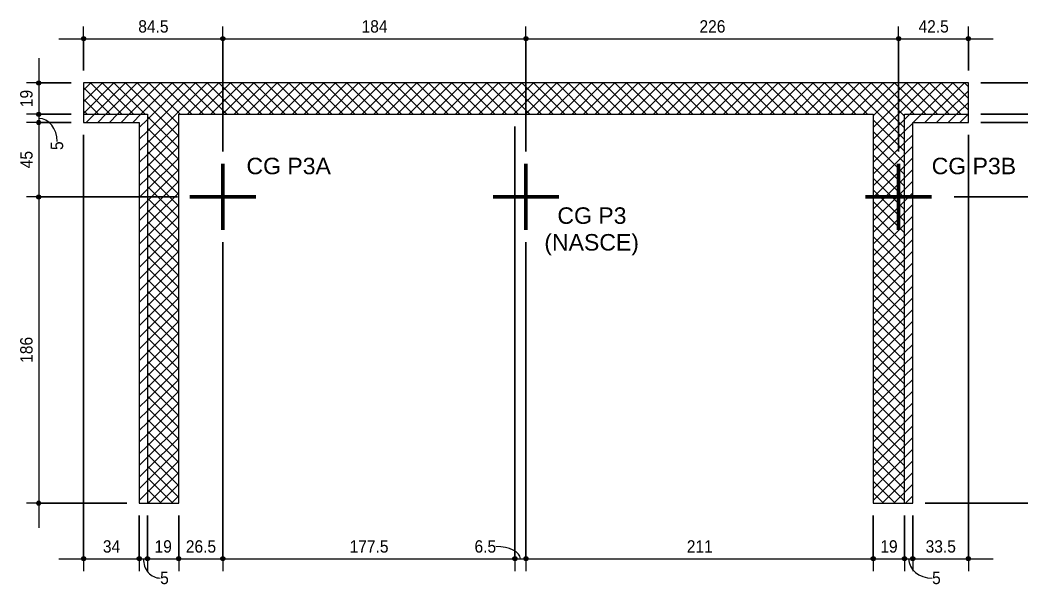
# Model space of a CAD drawing. Extents: x -1981 to 38708, y -3196 to 88064.
# Drawn here: x 18482 to 19089, y 401 to 745 of the extents above; entities that cross this region are included whole.
import ezdxf

# ---------------------------------------------------------------- set-up
doc = ezdxf.new("R2010")
doc.units = 0
doc.linetypes.add('Hidden', pattern=[0.714375, 0.47625, -0.238125])
for name, color, linetype, lineweight in [('A-ANNO-DIMS', 7, 'Continuous', 9), ('A-ANNO-DIMS-50', 7, 'Continuous', 9), ('A-DETL', 7, 'Hidden', 18), ('A-DETL-GENF', 7, 'Continuous', 18), ('A-DETL-MEDM', 7, 'Continuous', 50), ('G-ANNO-TEXT', 7, 'Continuous', 9), ('S-COLS', 7, 'Continuous', 25)]:
    doc.layers.add(name, color=color, linetype=linetype, lineweight=lineweight)
doc.styles.add('Arial_1', font='arial.ttf', dxfattribs={"width": 0.9, "height": 7.5})
doc.styles.add('Arial_3', font='arial.ttf', dxfattribs={"height": 10})
doc.dimstyles.new('PED_1_5mm_ESQ_1', dxfattribs={"dimscale": 30.48, "dimtxt": 7.651945, "dimasz": 0.328084, "dimexe": 0.246063, "dimexo": 0.246063, "dimgap": 0.049213, "dimtad": 1, "dimdec": 1, "dimrnd": 0.5, "dimdsep": 46, "dimtxsty": 'Arial_1', "dimblk1": 'DOTSMALL', "dimblk2": 'DOTSMALL', "dimsah": 1, "dimcen": 0.09, "dimdle": 0.492126, "dimazin": 0, "dimtfac": 1, "dimtdec": 4, "dimtix": 1, "dimtmove": 1, "dimatfit": 3, "dimfxl": 1, "dimtvp": 1, "dimtolj": 1, "dimtzin": 0, "dimarcsym": 2})
doc.dimstyles.new('PED_1_5mm_ESQ_3', dxfattribs={"dimscale": 30.48, "dimtxt": 7.651945, "dimasz": 0.328084, "dimexe": 0.246063, "dimexo": 0.246063, "dimgap": 0.049213, "dimtad": 1, "dimdec": 1, "dimrnd": 0.5, "dimdsep": 46, "dimtxsty": 'Arial_1', "dimblk1": 'DOTSMALL', "dimblk2": 'DOTSMALL', "dimsah": 1, "dimcen": 0.09, "dimdle": 0.492126, "dimazin": 0, "dimtfac": 1, "dimtdec": 4, "dimtix": 1, "dimtmove": 0, "dimatfit": 3, "dimfxl": 1, "dimtvp": 1, "dimtolj": 1, "dimtzin": 0, "dimarcsym": 2})
pattern_1 = [(45, (18906.618, 0), (-3.535534, 3.535534), [])]

# ---------------------------------------------------------------- blocks, each defined once
blk = doc.blocks.new('DIMBLOCK412-DT D 002 - DETALHE P3')
at = {"layer": 'A-ANNO-DIMS-50', "transparency": 16777216}
h = blk.add_hatch(color=256, dxfattribs=at)
edge = h.paths.add_edge_path(flags=0)
edge.add_arc((18520.5, 418.4), 1.25, 0, 360)
h = blk.add_hatch(color=256, dxfattribs=at)
edge = h.paths.add_edge_path(flags=0)
edge.add_arc((18554.25, 418.4), 1.25, 0, 360)
for p, q in [((18520.5, 675.62), (18520.5, 410.9)), ((18520.5, 418.4), (18520.5, 675.62)), ((18554.25, 444.62), (18554.25, 410.9)), ((18554.25, 418.4), (18554.25, 444.62)), ((18505.5, 418.4), (18554.25, 418.4))]:
    blk.add_line(p, q, dxfattribs=at)
for centre in [(18520.5, 418.4), (18554.25, 418.4)]:
    blk.add_circle(centre, 1.25, dxfattribs=at)
at = {"layer": 'A-ANNO-DIMS-50', "color": 0, "transparency": 16777216, "insert": (18532.2, 429.63), "char_height": 7.5, "width": 12.4315, "attachment_point": 1, "line_spacing_factor": 0.941778, "style": 'Arial_1'}
blk.add_mtext('34', dxfattribs=at)
blk = doc.blocks.new('_DotSmall')
at = {"color": 0, "linetype": 'ByBlock', "const_width": 0.5}
blk.add_lwpolyline([(-0.0625, 0, 1), (0.0625, 0, 1)], format="xyb", close=True, dxfattribs=at)
blk = doc.blocks.new('DIMBLOCK413-DT D 002 - DETALHE P3')
at = {"layer": 'A-ANNO-DIMS-50', "transparency": 16777216}
h = blk.add_hatch(color=256, dxfattribs=at)
edge = h.paths.add_edge_path(flags=0)
edge.add_arc((18554.25, 418.4), 1.25, 0, 360)
h = blk.add_hatch(color=256, dxfattribs=at)
edge = h.paths.add_edge_path(flags=0)
edge.add_arc((18559.25, 418.4), 1.25, 0, 360)
for p, q in [((18554.25, 444.62), (18554.25, 410.9)), ((18554.25, 418.4), (18554.25, 444.62)), ((18559.25, 444.62), (18559.25, 410.9)), ((18559.25, 418.4), (18559.25, 444.62)), ((18554.25, 418.4), (18559.25, 418.4))]:
    blk.add_line(p, q, dxfattribs=at)
for centre in [(18554.25, 418.4), (18559.25, 418.4)]:
    blk.add_circle(centre, 1.25, dxfattribs=at)
blk.add_ellipse((18566.92, 418.4), major_axis=(0, 11.73), ratio=0.86608, start_param=1.570796, end_param=3.141593, dxfattribs=at)
at = {"layer": 'A-ANNO-DIMS-50', "color": 0, "transparency": 16777216, "insert": (18566.92, 410.51), "char_height": 7.5, "width": 6.2157, "attachment_point": 1, "line_spacing_factor": 0.941778, "style": 'Arial_1'}
blk.add_mtext('5', dxfattribs=at)
blk = doc.blocks.new('DIMBLOCK414-DT D 002 - DETALHE P3')
at = {"layer": 'A-ANNO-DIMS-50', "transparency": 16777216}
h = blk.add_hatch(color=256, dxfattribs=at)
edge = h.paths.add_edge_path(flags=0)
edge.add_arc((18559.25, 418.4), 1.25, 0, 360)
h = blk.add_hatch(color=256, dxfattribs=at)
edge = h.paths.add_edge_path(flags=0)
edge.add_arc((18578.25, 418.4), 1.25, 0, 360)
for p, q in [((18559.25, 444.62), (18559.25, 410.9)), ((18559.25, 418.4), (18559.25, 444.62)), ((18578.25, 444.62), (18578.25, 410.9)), ((18578.25, 418.4), (18578.25, 444.62)), ((18559.25, 418.4), (18578.25, 418.4))]:
    blk.add_line(p, q, dxfattribs=at)
for centre in [(18559.25, 418.4), (18578.25, 418.4)]:
    blk.add_circle(centre, 1.25, dxfattribs=at)
at = {"layer": 'A-ANNO-DIMS-50', "color": 0, "transparency": 16777216, "insert": (18563.57, 429.63), "char_height": 7.5, "width": 12.4315, "attachment_point": 1, "line_spacing_factor": 0.941778, "style": 'Arial_1'}
blk.add_mtext('19', dxfattribs=at)
blk = doc.blocks.new('DIMBLOCK415-DT D 002 - DETALHE P3')
at = {"layer": 'A-ANNO-DIMS-50', "transparency": 16777216}
h = blk.add_hatch(color=256, dxfattribs=at)
edge = h.paths.add_edge_path(flags=0)
edge.add_arc((18578.25, 418.4), 1.25, 0, 360)
h = blk.add_hatch(color=256, dxfattribs=at)
edge = h.paths.add_edge_path(flags=0)
edge.add_arc((18604.98, 418.4), 1.25, 0, 360)
for p, q in [((18604.98, 610.48), (18604.98, 410.9)), ((18604.98, 418.4), (18604.98, 610.48)), ((18578.25, 444.62), (18578.25, 410.9)), ((18578.25, 418.4), (18578.25, 444.62)), ((18578.25, 418.4), (18604.98, 418.4))]:
    blk.add_line(p, q, dxfattribs=at)
for centre in [(18578.25, 418.4), (18604.98, 418.4)]:
    blk.add_circle(centre, 1.25, dxfattribs=at)
at = {"layer": 'A-ANNO-DIMS-50', "color": 0, "transparency": 16777216, "insert": (18582.55, 429.63), "char_height": 7.5, "width": 21.7551, "attachment_point": 1, "line_spacing_factor": 0.941778, "style": 'Arial_1'}
blk.add_mtext('26.5', dxfattribs=at)
blk = doc.blocks.new('DIMBLOCK416-DT D 002 - DETALHE P3')
at = {"layer": 'A-ANNO-DIMS-50', "transparency": 16777216}
h = blk.add_hatch(color=256, dxfattribs=at)
edge = h.paths.add_edge_path(flags=0)
edge.add_arc((18604.98, 418.4), 1.25, 0, 360)
h = blk.add_hatch(color=256, dxfattribs=at)
edge = h.paths.add_edge_path(flags=0)
edge.add_arc((18782.25, 418.4), 1.25, 0, 360)
for p, q in [((18782.25, 680.62), (18782.25, 410.9)), ((18782.25, 418.4), (18782.25, 680.62)), ((18604.98, 610.48), (18604.98, 410.9)), ((18604.98, 418.4), (18604.98, 610.48)), ((18604.98, 418.4), (18782.25, 418.4))]:
    blk.add_line(p, q, dxfattribs=at)
for centre in [(18604.98, 418.4), (18782.25, 418.4)]:
    blk.add_circle(centre, 1.25, dxfattribs=at)
at = {"layer": 'A-ANNO-DIMS-50', "color": 0, "transparency": 16777216, "insert": (18681.96, 429.63), "char_height": 7.5, "width": 27.9708, "attachment_point": 1, "line_spacing_factor": 0.941778, "style": 'Arial_1'}
blk.add_mtext('177.5', dxfattribs=at)
blk = doc.blocks.new('DIMBLOCK417-DT D 002 - DETALHE P3')
at = {"layer": 'A-ANNO-DIMS-50', "transparency": 16777216}
h = blk.add_hatch(color=256, dxfattribs=at)
edge = h.paths.add_edge_path(flags=0)
edge.add_arc((18782.25, 418.4), 1.25, 0, 360)
h = blk.add_hatch(color=256, dxfattribs=at)
edge = h.paths.add_edge_path(flags=0)
edge.add_arc((18789, 418.4), 1.25, 0, 360)
for p, q in [((18782.25, 680.62), (18782.25, 410.9)), ((18782.25, 418.4), (18782.25, 680.62)), ((18789, 610.48), (18789, 410.9)), ((18789, 418.4), (18789, 610.48)), ((18782.25, 418.4), (18789, 418.4))]:
    blk.add_line(p, q, dxfattribs=at)
for centre in [(18782.25, 418.4), (18789, 418.4)]:
    blk.add_circle(centre, 1.25, dxfattribs=at)
blk.add_ellipse((18770.71, 418.4), major_axis=(14.92, 0), ratio=0.495047, start_param=0, end_param=1.570796, dxfattribs=at)
at = {"layer": 'A-ANNO-DIMS-50', "color": 0, "transparency": 16777216, "insert": (18757.76, 429.63), "char_height": 7.5, "width": 15.5393, "attachment_point": 1, "line_spacing_factor": 0.941778, "style": 'Arial_1'}
blk.add_mtext('6.5', dxfattribs=at)
blk = doc.blocks.new('DIMBLOCK418-DT D 002 - DETALHE P3')
at = {"layer": 'A-ANNO-DIMS-50', "transparency": 16777216}
h = blk.add_hatch(color=256, dxfattribs=at)
edge = h.paths.add_edge_path(flags=0)
edge.add_arc((18789, 418.4), 1.25, 0, 360)
h = blk.add_hatch(color=256, dxfattribs=at)
edge = h.paths.add_edge_path(flags=0)
edge.add_arc((18999.75, 418.4), 1.25, 0, 360)
for p, q in [((18789, 610.48), (18789, 410.9)), ((18789, 418.4), (18789, 610.48)), ((18999.75, 444.62), (18999.75, 410.9)), ((18999.75, 418.4), (18999.75, 444.62)), ((18789, 418.4), (18999.75, 418.4))]:
    blk.add_line(p, q, dxfattribs=at)
for centre in [(18789, 418.4), (18999.75, 418.4)]:
    blk.add_circle(centre, 1.25, dxfattribs=at)
at = {"layer": 'A-ANNO-DIMS-50', "color": 0, "transparency": 16777216, "insert": (18886.61, 429.63), "char_height": 7.5, "width": 18.6472, "attachment_point": 1, "line_spacing_factor": 0.941778, "style": 'Arial_1'}
blk.add_mtext('211', dxfattribs=at)
blk = doc.blocks.new('DIMBLOCK419-DT D 002 - DETALHE P3')
at = {"layer": 'A-ANNO-DIMS-50', "transparency": 16777216}
h = blk.add_hatch(color=256, dxfattribs=at)
edge = h.paths.add_edge_path(flags=0)
edge.add_arc((18999.75, 418.4), 1.25, 0, 360)
h = blk.add_hatch(color=256, dxfattribs=at)
edge = h.paths.add_edge_path(flags=0)
edge.add_arc((19018.75, 418.4), 1.25, 0, 360)
for p, q in [((18999.75, 444.62), (18999.75, 410.9)), ((18999.75, 418.4), (18999.75, 444.62)), ((19018.75, 444.62), (19018.75, 410.9)), ((19018.75, 418.4), (19018.75, 444.62)), ((18999.75, 418.4), (19018.75, 418.4))]:
    blk.add_line(p, q, dxfattribs=at)
for centre in [(18999.75, 418.4), (19018.75, 418.4)]:
    blk.add_circle(centre, 1.25, dxfattribs=at)
at = {"layer": 'A-ANNO-DIMS-50', "color": 0, "transparency": 16777216, "insert": (19004.07, 429.63), "char_height": 7.5, "width": 12.4315, "attachment_point": 1, "line_spacing_factor": 0.941778, "style": 'Arial_1'}
blk.add_mtext('19', dxfattribs=at)
blk = doc.blocks.new('DIMBLOCK420-DT D 002 - DETALHE P3')
at = {"layer": 'A-ANNO-DIMS-50', "transparency": 16777216}
h = blk.add_hatch(color=256, dxfattribs=at)
edge = h.paths.add_edge_path(flags=0)
edge.add_arc((19018.75, 418.4), 1.25, 0, 360)
h = blk.add_hatch(color=256, dxfattribs=at)
edge = h.paths.add_edge_path(flags=0)
edge.add_arc((19023.75, 418.4), 1.25, 0, 360)
for p, q in [((19018.75, 444.62), (19018.75, 410.9)), ((19018.75, 418.4), (19018.75, 444.62)), ((19023.75, 444.62), (19023.75, 410.9)), ((19023.75, 418.4), (19023.75, 444.62)), ((19018.75, 418.4), (19023.75, 418.4))]:
    blk.add_line(p, q, dxfattribs=at)
for centre in [(19018.75, 418.4), (19023.75, 418.4)]:
    blk.add_circle(centre, 1.25, dxfattribs=at)
blk.add_ellipse((19035.47, 418.4), major_axis=(14.22, 0), ratio=0.82538, start_param=3.141593, end_param=4.712389, dxfattribs=at)
at = {"layer": 'A-ANNO-DIMS-50', "color": 0, "transparency": 16777216, "insert": (19035.47, 410.51), "char_height": 7.5, "width": 6.2157, "attachment_point": 1, "line_spacing_factor": 0.941778, "style": 'Arial_1'}
blk.add_mtext('5', dxfattribs=at)
blk = doc.blocks.new('DIMBLOCK421-DT D 002 - DETALHE P3')
at = {"layer": 'A-ANNO-DIMS-50', "transparency": 16777216}
h = blk.add_hatch(color=256, dxfattribs=at)
edge = h.paths.add_edge_path(flags=0)
edge.add_arc((19023.75, 418.4), 1.25, 0, 360)
h = blk.add_hatch(color=256, dxfattribs=at)
edge = h.paths.add_edge_path(flags=0)
edge.add_arc((19057.5, 418.4), 1.25, 0, 360)
for p, q in [((19057.5, 675.62), (19057.5, 410.9)), ((19057.5, 418.4), (19057.5, 675.62)), ((19023.75, 444.62), (19023.75, 410.9)), ((19023.75, 418.4), (19023.75, 444.62)), ((19023.75, 418.4), (19072.5, 418.4))]:
    blk.add_line(p, q, dxfattribs=at)
for centre in [(19023.75, 418.4), (19057.5, 418.4)]:
    blk.add_circle(centre, 1.25, dxfattribs=at)
at = {"layer": 'A-ANNO-DIMS-50', "color": 0, "transparency": 16777216, "insert": (19031.56, 429.63), "char_height": 7.5, "width": 21.7551, "attachment_point": 1, "line_spacing_factor": 0.941778, "style": 'Arial_1'}
blk.add_mtext('33.5', dxfattribs=at)
blk = doc.blocks.new('DIMBLOCK422-DT D 002 - DETALHE P3')
at = {"layer": 'A-ANNO-DIMS-50', "transparency": 16777216}
h = blk.add_hatch(color=256, dxfattribs=at)
edge = h.paths.add_edge_path(flags=0)
edge.add_arc((19113.15, 707.12), 1.25, 0, 360)
h = blk.add_hatch(color=256, dxfattribs=at)
edge = h.paths.add_edge_path(flags=0)
edge.add_arc((19113.15, 688.12), 1.25, 0, 360)
for p, q in [((19113.15, 722.12), (19113.15, 688.12)), ((19064.99, 707.12), (19120.65, 707.12)), ((19113.15, 707.12), (19064.99, 707.12)), ((19064.99, 688.12), (19120.65, 688.12)), ((19113.15, 688.12), (19064.99, 688.12))]:
    blk.add_line(p, q, dxfattribs=at)
for centre in [(19113.15, 707.12), (19113.15, 688.12)]:
    blk.add_circle(centre, 1.25, dxfattribs=at)
at = {"layer": 'A-ANNO-DIMS-50', "color": 0, "transparency": 16777216, "insert": (19101.92, 692.44), "char_height": 7.5, "width": 12.4315, "attachment_point": 1, "rotation": 90, "line_spacing_factor": 0.941778, "style": 'Arial_1'}
blk.add_mtext('19', dxfattribs=at)
blk = doc.blocks.new('DIMBLOCK423-DT D 002 - DETALHE P3')
at = {"layer": 'A-ANNO-DIMS-50', "transparency": 16777216}
h = blk.add_hatch(color=256, dxfattribs=at)
edge = h.paths.add_edge_path(flags=0)
edge.add_arc((19113.15, 688.12), 1.25, 0, 360)
h = blk.add_hatch(color=256, dxfattribs=at)
edge = h.paths.add_edge_path(flags=0)
edge.add_arc((19113.15, 683.12), 1.25, 0, 360)
for p, q in [((19064.99, 688.12), (19120.65, 688.12)), ((19113.15, 688.12), (19064.99, 688.12)), ((19113.15, 688.12), (19113.15, 683.12)), ((19065, 683.12), (19120.65, 683.12)), ((19113.15, 683.12), (19065, 683.12))]:
    blk.add_line(p, q, dxfattribs=at)
for centre in [(19113.15, 688.12), (19113.15, 683.12)]:
    blk.add_circle(centre, 1.25, dxfattribs=at)
blk.add_ellipse((19113.15, 672.88), major_axis=(0, 12.74), ratio=0.826134, start_param=4.712389, end_param=6.283185, dxfattribs=at)
at = {"layer": 'A-ANNO-DIMS-50', "color": 0, "transparency": 16777216, "insert": (19119.83, 667.7), "char_height": 7.5, "width": 6.2157, "attachment_point": 1, "rotation": 90, "line_spacing_factor": 0.941778, "style": 'Arial_1'}
blk.add_mtext('5', dxfattribs=at)
blk = doc.blocks.new('DIMBLOCK424-DT D 002 - DETALHE P3')
at = {"layer": 'A-ANNO-DIMS-50', "transparency": 16777216}
h = blk.add_hatch(color=256, dxfattribs=at)
edge = h.paths.add_edge_path(flags=0)
edge.add_arc((19113.15, 683.12), 1.25, 0, 360)
h = blk.add_hatch(color=256, dxfattribs=at)
edge = h.paths.add_edge_path(flags=0)
edge.add_arc((19113.15, 637.98), 1.25, 0, 360)
for p, q in [((19065, 683.12), (19120.65, 683.12)), ((19113.15, 683.12), (19065, 683.12)), ((19113.15, 683.12), (19113.15, 637.98)), ((19048.86, 637.98), (19120.65, 637.98)), ((19113.15, 637.98), (19048.86, 637.98))]:
    blk.add_line(p, q, dxfattribs=at)
for centre in [(19113.15, 683.12), (19113.15, 637.98)]:
    blk.add_circle(centre, 1.25, dxfattribs=at)
at = {"layer": 'A-ANNO-DIMS-50', "color": 0, "transparency": 16777216, "insert": (19101.92, 655.37), "char_height": 7.5, "width": 12.4315, "attachment_point": 1, "rotation": 90, "line_spacing_factor": 0.941778, "style": 'Arial_1'}
blk.add_mtext('45', dxfattribs=at)
blk = doc.blocks.new('DIMBLOCK425-DT D 002 - DETALHE P3')
at = {"layer": 'A-ANNO-DIMS-50', "transparency": 16777216}
h = blk.add_hatch(color=256, dxfattribs=at)
edge = h.paths.add_edge_path(flags=0)
edge.add_arc((19113.15, 637.98), 1.25, 0, 360)
h = blk.add_hatch(color=256, dxfattribs=at)
edge = h.paths.add_edge_path(flags=0)
edge.add_arc((19113.15, 452.12), 1.25, 0, 360)
for p, q in [((19048.86, 637.98), (19120.65, 637.98)), ((19113.15, 637.98), (19048.86, 637.98)), ((19113.15, 637.98), (19113.15, 437.12)), ((19031.25, 452.12), (19120.65, 452.12)), ((19113.15, 452.12), (19031.25, 452.12))]:
    blk.add_line(p, q, dxfattribs=at)
for centre in [(19113.15, 637.98), (19113.15, 452.12)]:
    blk.add_circle(centre, 1.25, dxfattribs=at)
at = {"layer": 'A-ANNO-DIMS-50', "color": 0, "transparency": 16777216, "insert": (19101.92, 537.28), "char_height": 7.5, "width": 18.6472, "attachment_point": 1, "rotation": 90, "line_spacing_factor": 0.941778, "style": 'Arial_1'}
blk.add_mtext('186', dxfattribs=at)
blk = doc.blocks.new('DIMBLOCK426-DT D 002 - DETALHE P3')
at = {"layer": 'A-ANNO-DIMS-50', "transparency": 16777216}
h = blk.add_hatch(color=256, dxfattribs=at)
edge = h.paths.add_edge_path(flags=0)
edge.add_arc((18520.5, 733.97), 1.25, 0, 360)
h = blk.add_hatch(color=256, dxfattribs=at)
edge = h.paths.add_edge_path(flags=0)
edge.add_arc((18604.98, 733.97), 1.25, 0, 360)
for p, q in [((18520.5, 714.62), (18520.5, 741.47)), ((18604.98, 665.48), (18604.98, 741.47)), ((18505.5, 733.97), (18604.98, 733.97)), ((18520.5, 733.97), (18520.5, 714.62)), ((18604.98, 733.97), (18604.98, 665.48))]:
    blk.add_line(p, q, dxfattribs=at)
for centre in [(18520.5, 733.97), (18604.98, 733.97)]:
    blk.add_circle(centre, 1.25, dxfattribs=at)
at = {"layer": 'A-ANNO-DIMS-50', "color": 0, "transparency": 16777216, "insert": (18553.68, 745.2), "char_height": 7.5, "width": 21.7551, "attachment_point": 1, "line_spacing_factor": 0.941778, "style": 'Arial_1'}
blk.add_mtext('84.5', dxfattribs=at)
blk = doc.blocks.new('DIMBLOCK427-DT D 002 - DETALHE P3')
at = {"layer": 'A-ANNO-DIMS-50', "transparency": 16777216}
h = blk.add_hatch(color=256, dxfattribs=at)
edge = h.paths.add_edge_path(flags=0)
edge.add_arc((18604.98, 733.97), 1.25, 0, 360)
h = blk.add_hatch(color=256, dxfattribs=at)
edge = h.paths.add_edge_path(flags=0)
edge.add_arc((18789, 733.97), 1.25, 0, 360)
for p, q in [((18604.98, 665.48), (18604.98, 741.47)), ((18789, 665.48), (18789, 741.47)), ((18604.98, 733.97), (18789, 733.97)), ((18604.98, 733.97), (18604.98, 665.48)), ((18789, 733.97), (18789, 665.48))]:
    blk.add_line(p, q, dxfattribs=at)
for centre in [(18604.98, 733.97), (18789, 733.97)]:
    blk.add_circle(centre, 1.25, dxfattribs=at)
at = {"layer": 'A-ANNO-DIMS-50', "color": 0, "transparency": 16777216, "insert": (18689.22, 745.2), "char_height": 7.5, "width": 18.6472, "attachment_point": 1, "line_spacing_factor": 0.941778, "style": 'Arial_1'}
blk.add_mtext('184', dxfattribs=at)
blk = doc.blocks.new('DIMBLOCK428-DT D 002 - DETALHE P3')
at = {"layer": 'A-ANNO-DIMS-50', "transparency": 16777216}
h = blk.add_hatch(color=256, dxfattribs=at)
edge = h.paths.add_edge_path(flags=0)
edge.add_arc((18789, 733.97), 1.25, 0, 360)
h = blk.add_hatch(color=256, dxfattribs=at)
edge = h.paths.add_edge_path(flags=0)
edge.add_arc((19015.13, 733.97), 1.25, 0, 360)
for p, q in [((18789, 665.48), (18789, 741.47)), ((19015.13, 665.48), (19015.13, 741.47)), ((18789, 733.97), (19015.13, 733.97)), ((18789, 733.97), (18789, 665.48)), ((19015.13, 733.97), (19015.13, 665.48))]:
    blk.add_line(p, q, dxfattribs=at)
for centre in [(18789, 733.97), (19015.13, 733.97)]:
    blk.add_circle(centre, 1.25, dxfattribs=at)
at = {"layer": 'A-ANNO-DIMS-50', "color": 0, "transparency": 16777216, "insert": (18894.29, 745.2), "char_height": 7.5, "width": 18.6472, "attachment_point": 1, "line_spacing_factor": 0.941778, "style": 'Arial_1'}
blk.add_mtext('226', dxfattribs=at)
blk = doc.blocks.new('DIMBLOCK429-DT D 002 - DETALHE P3')
at = {"layer": 'A-ANNO-DIMS-50', "transparency": 16777216}
h = blk.add_hatch(color=256, dxfattribs=at)
edge = h.paths.add_edge_path(flags=0)
edge.add_arc((19015.13, 733.97), 1.25, 0, 360)
h = blk.add_hatch(color=256, dxfattribs=at)
edge = h.paths.add_edge_path(flags=0)
edge.add_arc((19057.5, 733.97), 1.25, 0, 360)
for p, q in [((19015.13, 665.48), (19015.13, 741.47)), ((19057.5, 714.62), (19057.5, 741.47)), ((19015.13, 733.97), (19072.5, 733.97)), ((19015.13, 733.97), (19015.13, 665.48)), ((19057.5, 733.97), (19057.5, 714.62))]:
    blk.add_line(p, q, dxfattribs=at)
for centre in [(19015.13, 733.97), (19057.5, 733.97)]:
    blk.add_circle(centre, 1.25, dxfattribs=at)
at = {"layer": 'A-ANNO-DIMS-50', "color": 0, "transparency": 16777216, "insert": (19027.25, 745.2), "char_height": 7.5, "width": 21.7551, "attachment_point": 1, "line_spacing_factor": 0.941778, "style": 'Arial_1'}
blk.add_mtext('42.5', dxfattribs=at)
blk = doc.blocks.new('DIMBLOCK430-DT D 002 - DETALHE P3')
at = {"layer": 'A-ANNO-DIMS-50', "transparency": 16777216}
h = blk.add_hatch(color=256, dxfattribs=at)
edge = h.paths.add_edge_path(flags=0)
edge.add_arc((18493.25, 707.12), 1.25, 0, 360)
h = blk.add_hatch(color=256, dxfattribs=at)
edge = h.paths.add_edge_path(flags=0)
edge.add_arc((18493.25, 688.12), 1.25, 0, 360)
for p, q in [((18493.25, 722.12), (18493.25, 688.12)), ((18513, 707.12), (18485.75, 707.12)), ((18493.25, 707.12), (18513, 707.12)), ((18513, 688.12), (18485.75, 688.12)), ((18493.25, 688.12), (18513, 688.12))]:
    blk.add_line(p, q, dxfattribs=at)
for centre in [(18493.25, 707.12), (18493.25, 688.12)]:
    blk.add_circle(centre, 1.25, dxfattribs=at)
at = {"layer": 'A-ANNO-DIMS-50', "color": 0, "transparency": 16777216, "insert": (18482.01, 692.44), "char_height": 7.5, "width": 12.4315, "attachment_point": 1, "rotation": 90, "line_spacing_factor": 0.941778, "style": 'Arial_1'}
blk.add_mtext('19', dxfattribs=at)
blk = doc.blocks.new('DIMBLOCK431-DT D 002 - DETALHE P3')
at = {"layer": 'A-ANNO-DIMS-50', "transparency": 16777216}
h = blk.add_hatch(color=256, dxfattribs=at)
edge = h.paths.add_edge_path(flags=0)
edge.add_arc((18493.25, 688.12), 1.25, 0, 360)
h = blk.add_hatch(color=256, dxfattribs=at)
edge = h.paths.add_edge_path(flags=0)
edge.add_arc((18493.25, 683.12), 1.25, 0, 360)
for p, q in [((18513, 688.12), (18485.75, 688.12)), ((18493.25, 688.12), (18493.25, 683.12)), ((18493.25, 688.12), (18513, 688.12)), ((18513, 683.12), (18485.75, 683.12)), ((18493.25, 683.12), (18513, 683.12))]:
    blk.add_line(p, q, dxfattribs=at)
for centre in [(18493.25, 688.12), (18493.25, 683.12)]:
    blk.add_circle(centre, 1.25, dxfattribs=at)
blk.add_ellipse((18493.25, 671.6), major_axis=(0, 14.02), ratio=0.797115, start_param=4.712389, end_param=6.283185, dxfattribs=at)
at = {"layer": 'A-ANNO-DIMS-50', "color": 0, "transparency": 16777216, "insert": (18500.57, 666.42), "char_height": 7.5, "width": 6.2157, "attachment_point": 1, "rotation": 90, "line_spacing_factor": 0.941778, "style": 'Arial_1'}
blk.add_mtext('5', dxfattribs=at)
blk = doc.blocks.new('DIMBLOCK432-DT D 002 - DETALHE P3')
at = {"layer": 'A-ANNO-DIMS-50', "transparency": 16777216}
h = blk.add_hatch(color=256, dxfattribs=at)
edge = h.paths.add_edge_path(flags=0)
edge.add_arc((18493.25, 683.12), 1.25, 0, 360)
h = blk.add_hatch(color=256, dxfattribs=at)
edge = h.paths.add_edge_path(flags=0)
edge.add_arc((18493.25, 637.98), 1.25, 0, 360)
for p, q in [((18513, 683.12), (18485.75, 683.12)), ((18493.25, 683.12), (18493.25, 637.98)), ((18493.25, 683.12), (18513, 683.12)), ((18577.48, 637.98), (18485.75, 637.98)), ((18493.25, 637.98), (18577.48, 637.98))]:
    blk.add_line(p, q, dxfattribs=at)
for centre in [(18493.25, 683.12), (18493.25, 637.98)]:
    blk.add_circle(centre, 1.25, dxfattribs=at)
at = {"layer": 'A-ANNO-DIMS-50', "color": 0, "transparency": 16777216, "insert": (18482.01, 655.37), "char_height": 7.5, "width": 12.4315, "attachment_point": 1, "rotation": 90, "line_spacing_factor": 0.941778, "style": 'Arial_1'}
blk.add_mtext('45', dxfattribs=at)
blk = doc.blocks.new('DIMBLOCK433-DT D 002 - DETALHE P3')
at = {"layer": 'A-ANNO-DIMS-50', "transparency": 16777216}
h = blk.add_hatch(color=256, dxfattribs=at)
edge = h.paths.add_edge_path(flags=0)
edge.add_arc((18493.25, 637.98), 1.25, 0, 360)
h = blk.add_hatch(color=256, dxfattribs=at)
edge = h.paths.add_edge_path(flags=0)
edge.add_arc((18493.25, 452.12), 1.25, 0, 360)
for p, q in [((18577.48, 637.98), (18485.75, 637.98)), ((18493.25, 637.98), (18493.25, 437.12)), ((18493.25, 637.98), (18577.48, 637.98)), ((18546.75, 452.12), (18485.75, 452.12)), ((18493.25, 452.12), (18546.75, 452.12))]:
    blk.add_line(p, q, dxfattribs=at)
for centre in [(18493.25, 637.98), (18493.25, 452.12)]:
    blk.add_circle(centre, 1.25, dxfattribs=at)
at = {"layer": 'A-ANNO-DIMS-50', "color": 0, "transparency": 16777216, "insert": (18482.01, 537.28), "char_height": 7.5, "width": 18.6472, "attachment_point": 1, "rotation": 90, "line_spacing_factor": 0.941778, "style": 'Arial_1'}
blk.add_mtext('186', dxfattribs=at)

msp = doc.modelspace()

# ---------------------------------------------------------------- hatches: boundary and pattern name
at = {"layer": 'A-DETL-GENF', "true_color": 0x0000ff}
h = msp.add_hatch(dxfattribs=at)
h.set_pattern_fill('FP_2', color=5, style=0, pattern_type=2)
h.set_pattern_definition([(45, (18906.618, 0), (-3.535534, 3.535534), []), (135, (18906.618, 0), (-3.535534, -3.535534), [])])
h.paths.add_polyline_path([(19018.75, 452.12), (19018.75, 688.12), (18999.75, 688.12), (18999.75, 452.12)], flags=0)
h.paths.add_polyline_path([(18559.25, 452.12), (18578.25, 452.12), (18578.25, 688.12), (19057.5, 688.12), (19057.5, 707.12), (18520.5, 707.12), (18520.5, 688.12), (18559.25, 688.12), (18559.25, 634.99)], flags=0)
at = {"layer": 'A-DETL-GENF', "true_color": 0x808080}
h = msp.add_hatch(dxfattribs=at)
h.set_pattern_fill('FP_1', color=8, style=0, pattern_type=2)
h.set_pattern_definition(pattern_1)
h.paths.add_polyline_path([(18559.25, 452.12), (18559.25, 688.12), (18520.5, 688.12), (18520.5, 683.12), (18554.25, 683.12), (18554.25, 452.12)], flags=0)
h = msp.add_hatch(dxfattribs=at)
h.set_pattern_fill('FP_1', color=8, style=0, pattern_type=2)
h.set_pattern_definition(pattern_1)
h.paths.add_polyline_path([(19023.75, 452.12), (19023.75, 683.12), (19057.5, 683.12), (19057.5, 688.12), (19018.75, 688.12), (19018.75, 452.12)], flags=0)
at = {"layer": 'S-COLS', "true_color": 0x808080}
for points in [[(18782.25, 707.12), (18782.25, 707.12), (18578.25, 707.12)], [(19057.5, 707.12), (19057.5, 707.12), (19023.75, 707.12)]]:
    msp.add_hatch(color=8, dxfattribs=at).paths.add_polyline_path(points, flags=0)

# ---------------------------------------------------------------- linework, layer by layer
at = {"layer": 'A-DETL', "linetype": 'Continuous'}
for p, q in [((19057.5, 707.12), (18520.5, 707.12)), ((18520.5, 707.12), (18520.5, 688.12)), ((19057.5, 688.12), (19057.5, 707.12)), ((18520.5, 688.12), (18520.5, 683.12)), ((18520.5, 688.12), (18559.25, 688.12)), ((18559.25, 688.12), (18559.25, 452.12)), ((18578.25, 452.12), (18578.25, 688.12)), ((18578.25, 688.12), (18999.75, 688.12)), ((18999.75, 688.12), (18999.75, 452.12)), ((19018.75, 452.12), (19018.75, 688.12)), ((19018.75, 688.12), (19057.5, 688.12)), ((19057.5, 683.12), (19057.5, 688.12)), ((18520.5, 683.12), (18554.25, 683.12)), ((18554.25, 683.12), (18554.25, 452.12)), ((19023.75, 452.12), (19023.75, 683.12)), ((19023.75, 683.12), (19057.5, 683.12)), ((18554.25, 452.12), (18559.25, 452.12)), ((18559.25, 452.12), (18578.25, 452.12)), ((18999.75, 452.12), (19018.75, 452.12)), ((19018.75, 452.12), (19023.75, 452.12))]:
    msp.add_line(p, q, dxfattribs=at)
at = {"layer": 'A-DETL-MEDM'}
for p, q in [((18604.98, 637.98), (18604.98, 657.98)), ((18789, 637.98), (18789, 657.98)), ((19015.13, 637.98), (19015.13, 657.98)), ((18604.98, 637.98), (18584.98, 637.98)), ((18604.98, 637.98), (18624.98, 637.98)), ((18604.98, 637.98), (18604.98, 617.98)), ((18789, 637.98), (18769, 637.98)), ((18789, 637.98), (18809, 637.98)), ((18789, 637.98), (18789, 617.98)), ((19015.13, 637.98), (18995.13, 637.98)), ((19015.13, 637.98), (19035.13, 637.98)), ((19015.13, 637.98), (19015.13, 617.98))]:
    msp.add_line(p, q, dxfattribs=at)

# ---------------------------------------------------------------- texts
at = {"layer": 'G-ANNO-TEXT', "char_height": 10, "attachment_point": 1, "style": 'Arial_3'}
for s, insert, width in [('CG P3A', (18619.34, 661.74), 63.3333), ('CG P3B', (19035.22, 661.74), 63.3333), ('CG P3 ', (18808.06, 631.64), 56.519), ('(NASCE)', (18800.13, 615.44), 70.9493)]:
    msp.add_mtext(s, dxfattribs=dict(at, insert=insert, width=width))

# ---------------------------------------------------------------- dimensions: what is measured, and where the dimension line sits
at = {"layer": 'A-ANNO-DIMS'}
for base, p1, p2, override, picture, middle in [((18604.98, 733.97), (18520.5, 707.12), (18604.98, 657.98), {"dimpost": '<>', "dimfxl": 97.730997}, 'DIMBLOCK426-DT D 002 - DETALHE P3', (18562.74, 739.3)), ((18789, 733.97), (18604.98, 657.98), (18789, 657.98), {"dimpost": '<>', "dimfxl": 184.018785}, 'DIMBLOCK427-DT D 002 - DETALHE P3', (18696.99, 739.3)), ((19015.13, 733.97), (18789, 657.98), (19015.13, 657.98), {"dimpost": '<>', "dimfxl": 226.129884}, 'DIMBLOCK428-DT D 002 - DETALHE P3', (18902.06, 739.3)), ((19057.5, 733.97), (19015.13, 657.98), (19057.5, 707.12), {"dimpost": '<>', "dimfxl": 64.889842}, 'DIMBLOCK429-DT D 002 - DETALHE P3', (19036.32, 739.3)), ((18782.25, 418.4), (18604.98, 617.98), (18782.25, 688.12), {"dimpost": '<>', "dimfxl": 190.646716}, 'DIMBLOCK416-DT D 002 - DETALHE P3', (18693.62, 423.73)), ((18554.25340405, 418.39620568), (18520.50340405, 683.11935983), (18554.25340405, 452.11926486), {"dimpost": '<>', "dimfxl": 233.452578}, 'DIMBLOCK412-DT D 002 - DETALHE P3', (18537.37840405, 423.7280611)), ((19057.5024, 418.3962), (19023.7534, 452.1193), (19057.5024, 683.1194), {"dimpost": '<>', "dimfxl": 233.452437}, 'DIMBLOCK421-DT D 002 - DETALHE P3', (19040.6279, 423.7281)), ((18604.98, 418.4), (18578.25, 452.12), (18604.98, 617.98), {"dimpost": '<>', "dimfxl": 167.995745}, 'DIMBLOCK415-DT D 002 - DETALHE P3', (18591.62, 423.73)), ((18999.7534, 418.3962), (18788.9984, 617.9755), (18999.7534, 452.1193), {"dimpost": '<>', "dimfxl": 268.190163}, 'DIMBLOCK418-DT D 002 - DETALHE P3', (18894.3759, 423.6616)), ((18578.25, 418.4), (18559.25, 452.12), (18578.25, 452.12), {"dimpost": '<>', "dimfxl": 19}, 'DIMBLOCK414-DT D 002 - DETALHE P3', (18568.75, 423.73)), ((19018.75, 418.4), (18999.75, 452.12), (19018.75, 452.12), {"dimpost": '<>', "dimfxl": 19}, 'DIMBLOCK419-DT D 002 - DETALHE P3', (19009.25, 423.73))]:
    dim = msp.add_linear_dim(base=base, p1=p1, p2=p2, dimstyle='PED_1_5mm_ESQ_3', override=override, dxfattribs=at)
    dim.commit()
    dim.dimension.update_dxf_attribs({"geometry": picture, "text_midpoint": middle})
for base, p1, p2, override, picture, middle in [((18493.25, 688.12), (18520.5, 707.12), (18520.5, 688.12), {"dimpost": '<>', "dimfxl": 19.000076}, 'DIMBLOCK430-DT D 002 - DETALHE P3', (18487.92, 697.62)), ((19113.15, 688.12), (19057.49, 707.12), (19057.49, 688.12), {"dimpost": '<>', "dimfxl": 19}, 'DIMBLOCK422-DT D 002 - DETALHE P3', (19107.83, 697.62)), ((18493.25, 637.98), (18520.5, 683.12), (18584.98, 637.98), {"dimpost": '<>', "dimfxl": 78.70927}, 'DIMBLOCK432-DT D 002 - DETALHE P3', (18487.93, 660.55)), ((19113.15, 637.98), (19057.5, 683.12), (19041.36, 637.98), {"dimpost": '<>', "dimfxl": 47.941793}, 'DIMBLOCK424-DT D 002 - DETALHE P3', (19107.84, 660.55)), ((18493.25, 452.12), (18584.98, 637.98), (18554.25, 452.12), {"dimpost": '<>', "dimfxl": 188.378948}, 'DIMBLOCK433-DT D 002 - DETALHE P3', (18487.92, 545.05)), ((19113.15, 452.12), (19041.36, 637.98), (19023.75, 452.12), {"dimpost": '<>', "dimfxl": 186.68869}, 'DIMBLOCK425-DT D 002 - DETALHE P3', (19107.83, 545.05))]:
    dim = msp.add_linear_dim(base=base, p1=p1, p2=p2, angle=90, dimstyle='PED_1_5mm_ESQ_3', override=override, dxfattribs=at)
    dim.commit()
    dim.dimension.update_dxf_attribs({"geometry": picture, "text_midpoint": middle})
for base, p1, p2, override, picture, middle in [((18493.25, 683.12), (18520.5, 688.12), (18520.5, 683.12), {"dimpost": '<>', "dimfxl": 4.999924}, 'DIMBLOCK431-DT D 002 - DETALHE P3', (18505.57, 669.53)), ((19113.15, 683.12), (19057.49, 688.12), (19057.5, 683.12), {"dimpost": '<>', "dimfxl": 4.999933}, 'DIMBLOCK423-DT D 002 - DETALHE P3', (19124.83, 670.8))]:
    dim = msp.add_linear_dim(base=base, p1=p1, p2=p2, angle=90, dimstyle='PED_1_5mm_ESQ_1', override=override, dxfattribs=at)
    dim.commit()
    dim.dimension.update_dxf_attribs({"geometry": picture, "text_midpoint": middle, "dimtype": 160, "text_rotation": 90})
for base, p1, p2, override, picture, middle in [((18788.9984, 418.3962), (18782.2534, 688.1194), (18788.9984, 617.9755), {"dimpost": '<>', "dimfxl": 70.467437}, 'DIMBLOCK417-DT D 002 - DETALHE P3', (18765.5261, 424.6329)), ((18559.25, 418.4), (18554.25, 452.12), (18559.25, 452.12), {"dimpost": '<>', "dimfxl": 5}, 'DIMBLOCK413-DT D 002 - DETALHE P3', (18570.02, 405.51)), ((19023.75, 418.4), (19018.75, 452.12), (19023.75, 452.12), {"dimpost": '<>', "dimfxl": 5}, 'DIMBLOCK420-DT D 002 - DETALHE P3', (19038.58, 405.51))]:
    dim = msp.add_linear_dim(base=base, p1=p1, p2=p2, dimstyle='PED_1_5mm_ESQ_1', override=override, dxfattribs=at)
    dim.commit()
    dim.dimension.update_dxf_attribs({"geometry": picture, "text_midpoint": middle, "dimtype": 160})

doc.saveas('drawing.dxf')
